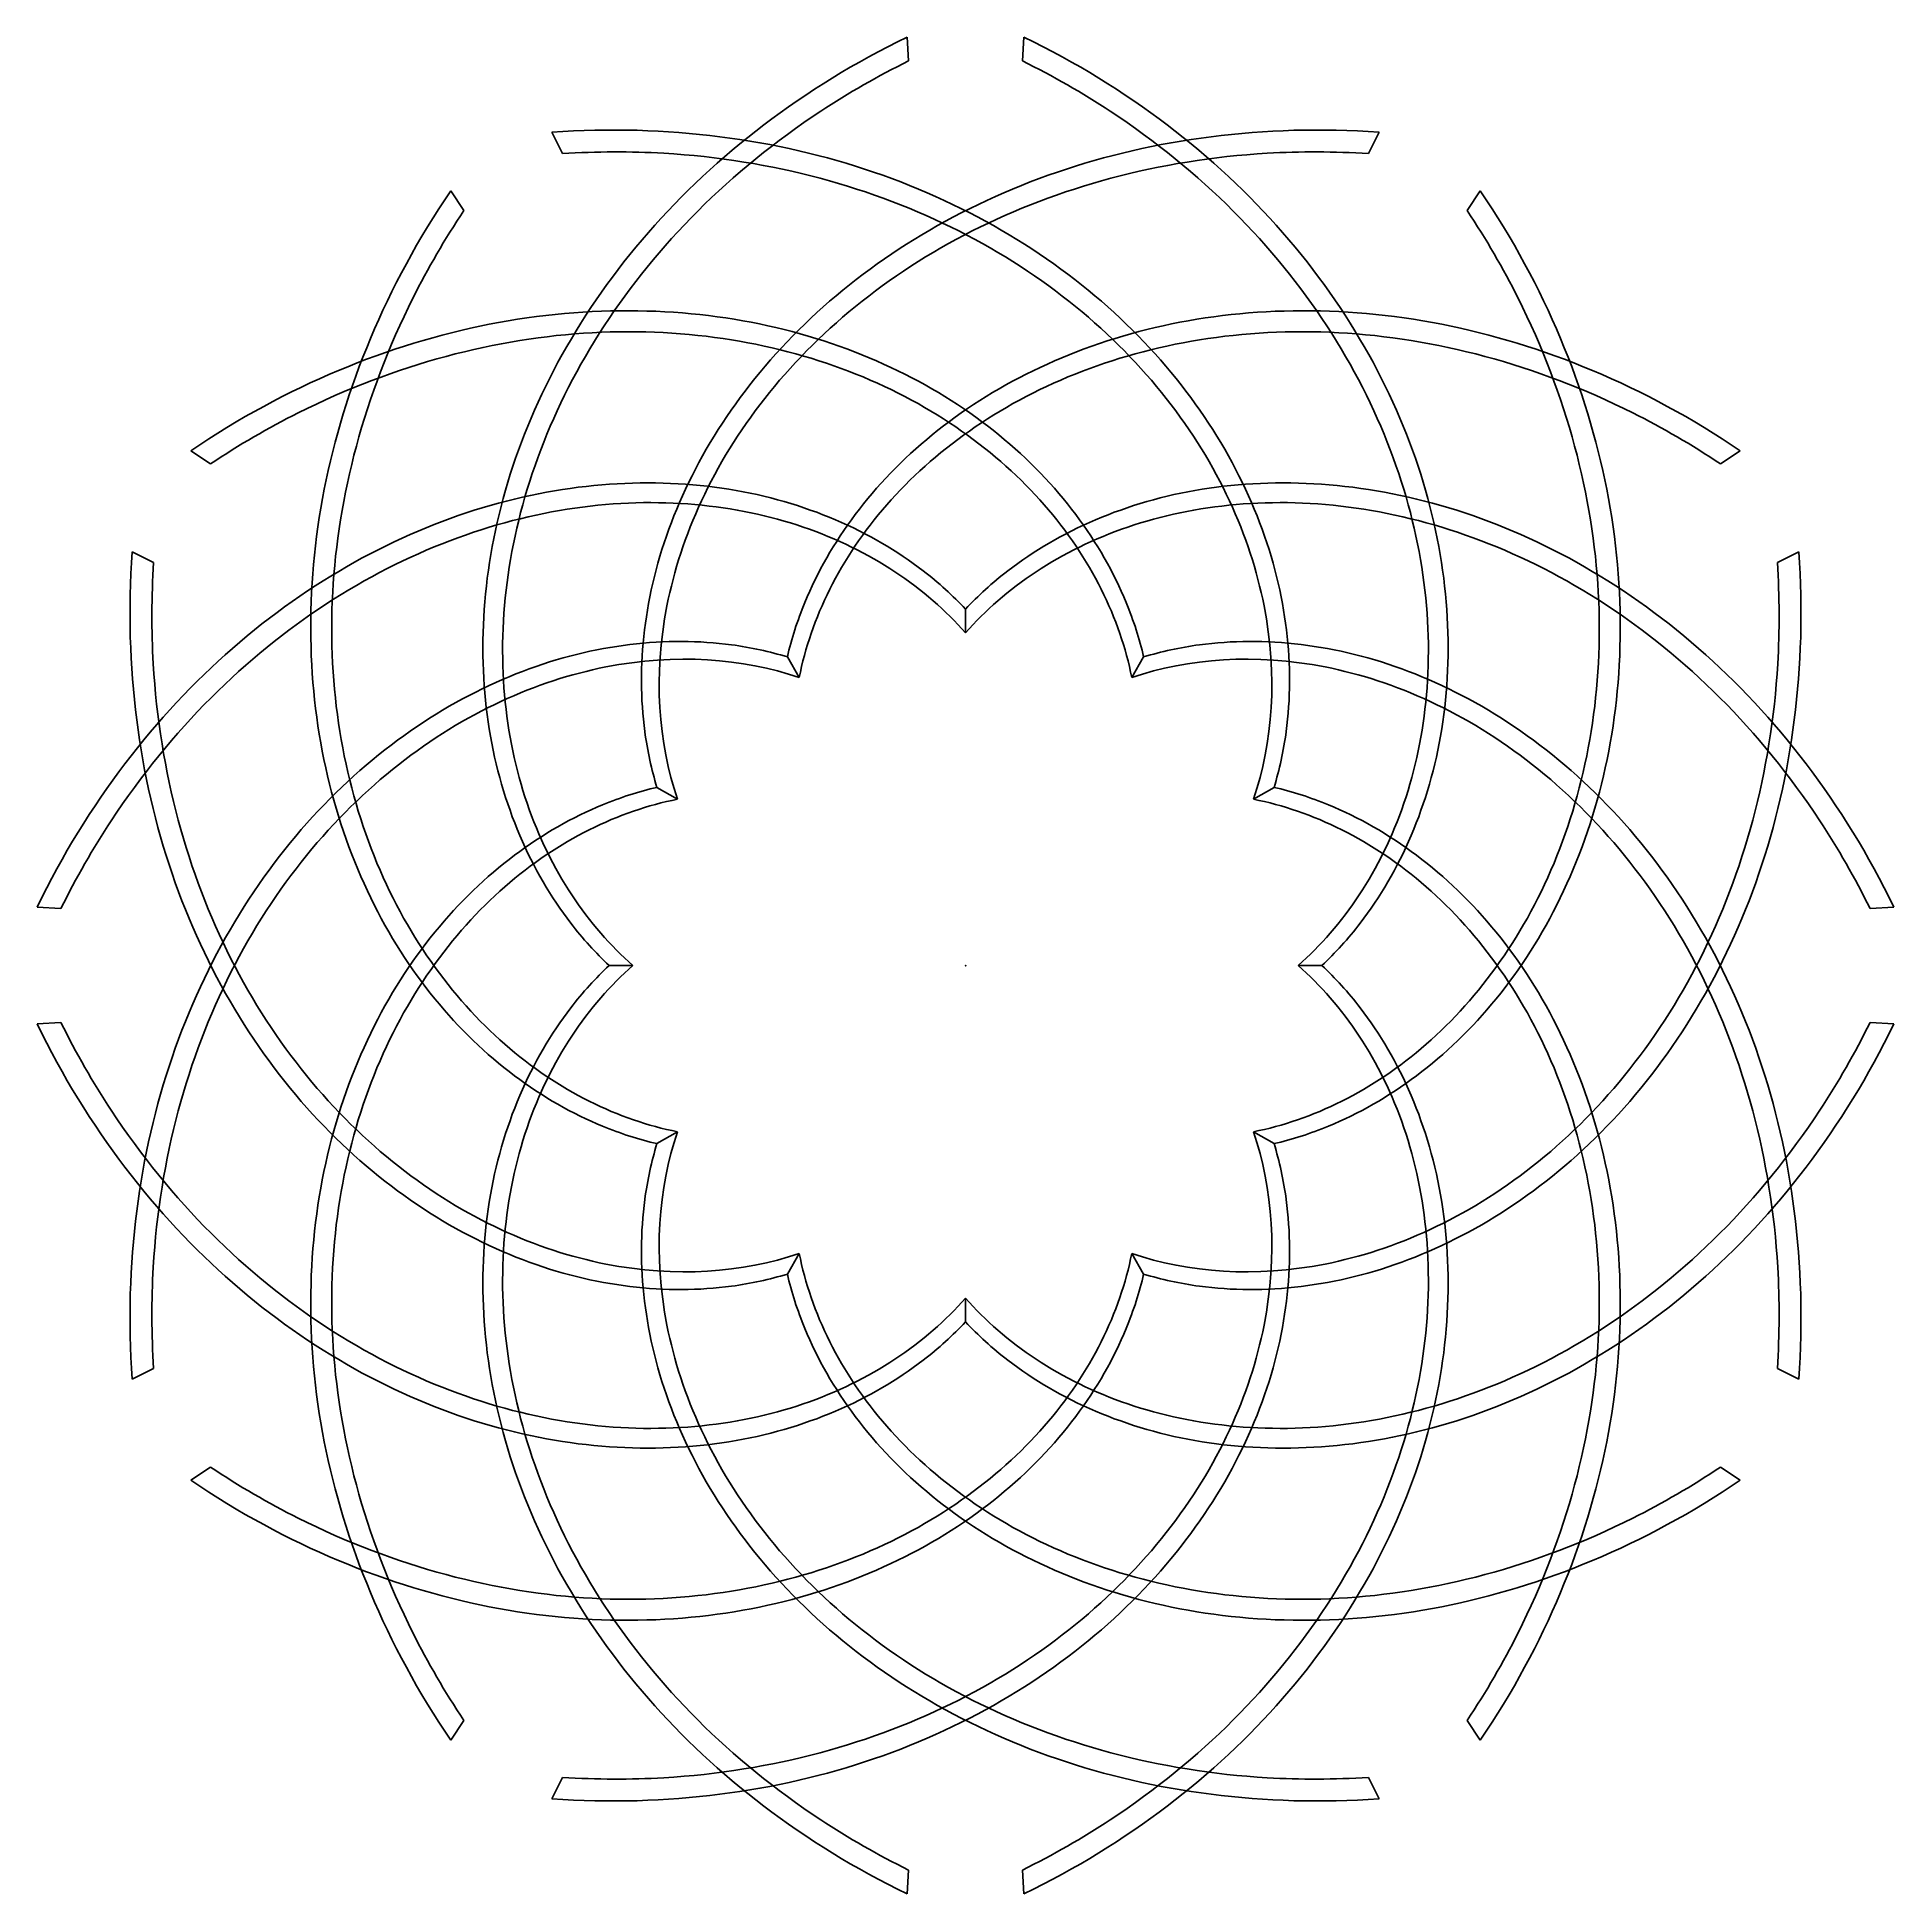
# Model space of a CAD drawing. Header units: millimetres. Extents: x -117 to 117, y -117 to 117.
import ezdxf

# ---------------------------------------------------------------- set-up
doc = ezdxf.new("R2010")
doc.units = ezdxf.units.MM
doc.layers.get('0').update_dxf_attribs({"linetype": 'CONTINUOUS'})

msp = doc.modelspace()

# ---------------------------------------------------------------- linework, layer by layer
for p, q in [((7.19, 114.25), (7.38, 117.25)), ((-7.19, 114.25), (-7.38, 117.25)), ((-7.19, 114.25), (-7.38, 117.25)), ((-50.9, 102.54), (-52.24, 105.23)), ((50.9, 102.54), (52.24, 105.23)), ((50.9, 102.54), (52.24, 105.23)), ((-63.35, 95.35), (-65.01, 97.85)), ((-63.35, 95.35), (-65.01, 97.85)), ((63.35, 95.35), (65.01, 97.85)), ((-95.35, 63.35), (-97.85, 65.01)), ((95.35, 63.35), (97.85, 65.01)), ((95.35, 63.35), (97.85, 65.01)), ((-102.54, 50.9), (-105.23, 52.24)), ((-102.54, 50.9), (-105.23, 52.24)), ((102.54, 50.9), (105.23, 52.24)), ((0, 45), (0, 42)), ((0, 45), (0, 42)), ((0, 45), (0, 42)), ((-22.5, 38.97), (-21, 36.37)), ((-22.5, 38.97), (-21, 36.37)), ((-22.5, 38.97), (-21, 36.37)), ((22.5, 38.97), (21, 36.37)), ((22.5, 38.97), (21, 36.37)), ((22.5, 38.97), (21, 36.37)), ((-38.97, 22.5), (-36.37, 21)), ((-38.97, 22.5), (-36.37, 21)), ((-38.97, 22.5), (-36.37, 21)), ((38.97, 22.5), (36.37, 21)), ((38.97, 22.5), (36.37, 21)), ((38.97, 22.5), (36.37, 21)), ((-114.25, 7.19), (-117.25, 7.38)), ((114.25, 7.19), (117.25, 7.38)), ((114.25, 7.19), (117.25, 7.38)), ((-45, 0), (-42, 0)), ((-45, 0), (-42, 0)), ((-45, 0), (-42, 0)), ((45, 0), (42, 0)), ((45, 0), (42, 0)), ((45, 0), (42, 0)), ((-114.25, -7.19), (-117.25, -7.38)), ((-114.25, -7.19), (-117.25, -7.38)), ((114.25, -7.19), (117.25, -7.38)), ((-38.97, -22.5), (-36.37, -21)), ((-38.97, -22.5), (-36.37, -21)), ((-38.97, -22.5), (-36.37, -21)), ((38.97, -22.5), (36.37, -21)), ((38.97, -22.5), (36.37, -21)), ((38.97, -22.5), (36.37, -21)), ((-22.5, -38.97), (-21, -36.37)), ((-22.5, -38.97), (-21, -36.37)), ((-22.5, -38.97), (-21, -36.37)), ((22.5, -38.97), (21, -36.37)), ((22.5, -38.97), (21, -36.37)), ((0, -45), (0, -42)), ((0, -45), (0, -42)), ((0, -45), (0, -42)), ((-102.54, -50.9), (-105.23, -52.24)), ((102.54, -50.9), (105.23, -52.24)), ((102.54, -50.9), (105.23, -52.24)), ((-95.35, -63.35), (-97.85, -65.01)), ((95.35, -63.35), (97.85, -65.01)), ((-63.35, -95.35), (-65.01, -97.85)), ((63.35, -95.35), (65.01, -97.85)), ((63.35, -95.35), (65.01, -97.85)), ((-50.9, -102.54), (-52.24, -105.23)), ((-50.9, -102.54), (-52.24, -105.23)), ((50.9, -102.54), (52.24, -105.23)), ((-7.19, -114.25), (-7.38, -117.25)), ((7.19, -114.25), (7.38, -117.25)), ((7.19, -114.25), (7.38, -117.25))]:
    msp.add_line(p, q)
for points, knots in [([(-7.38, 117.25), (-20.53, 110.88), (-31.59, 102.28), (-40.05, 92.58), (-48.63, 82.77), (-54.54, 71.84), (-57.8, 61.03), (-61.08, 50.17), (-61.69, 39.43), (-60.15, 29.88), (-58.59, 20.25), (-54.86, 11.84), (-49.85, 5.35), (-48.34, 3.39), (-46.71, 1.6), (-45, 0)], [-1.507964, -1.507964, -1.507964, -1.507964, -1.162521, -1.162521, -1.162521, -0.812542, -0.812542, -0.812542, -0.461044, -0.461044, -0.461044, -0.106846, -0.106846, -0.106846, 0, 0, 0, 0]), ([(-7.38, 117.25), (-20.53, 110.88), (-31.59, 102.28), (-40.05, 92.58), (-48.63, 82.77), (-54.54, 71.84), (-57.8, 61.03), (-61.08, 50.17), (-61.69, 39.43), (-60.15, 29.88), (-58.59, 20.25), (-54.86, 11.84), (-49.85, 5.35), (-48.34, 3.39), (-46.71, 1.6), (-45, 0)], [-1.507964, -1.507964, -1.507964, -1.507964, -1.162521, -1.162521, -1.162521, -0.812542, -0.812542, -0.812542, -0.461044, -0.461044, -0.461044, -0.106846, -0.106846, -0.106846, 0, 0, 0, 0]), ([(7.38, 117.25), (20.53, 110.88), (31.59, 102.28), (40.05, 92.58), (48.63, 82.77), (54.54, 71.84), (57.8, 61.03), (61.08, 50.17), (61.69, 39.43), (60.15, 29.88), (58.59, 20.25), (54.86, 11.84), (49.85, 5.35), (48.34, 3.39), (46.71, 1.6), (45, 0)], [-1.507964, -1.507964, -1.507964, -1.507964, -1.162521, -1.162521, -1.162521, -0.812542, -0.812542, -0.812542, -0.461044, -0.461044, -0.461044, -0.106846, -0.106846, -0.106846, 0, 0, 0, 0]), ([(-42, 0), (-47.68, 4.96), (-52.46, 11.98), (-55.37, 20.5), (-58.26, 28.96), (-59.27, 38.89), (-57.77, 49.34), (-56.28, 59.71), (-52.3, 70.58), (-45.64, 80.78), (-39.04, 90.88), (-29.81, 100.31), (-18.28, 107.9), (-14.78, 110.2), (-11.08, 112.32), (-7.19, 114.25)], [0, 0, 0, 0, 0.354569, 0.354569, 0.354569, 0.706812, 0.706812, 0.706812, 1.056463, 1.056463, 1.056463, 1.403006, 1.403006, 1.403006, 1.507964, 1.507964, 1.507964, 1.507964]), ([(-42, 0), (-47.68, 4.96), (-52.46, 11.98), (-55.37, 20.5), (-58.26, 28.96), (-59.27, 38.89), (-57.77, 49.34), (-56.28, 59.71), (-52.3, 70.58), (-45.64, 80.78), (-39.04, 90.88), (-29.81, 100.31), (-18.28, 107.9), (-14.78, 110.2), (-11.08, 112.32), (-7.19, 114.25)], [0, 0, 0, 0, 0.354569, 0.354569, 0.354569, 0.706812, 0.706812, 0.706812, 1.056463, 1.056463, 1.056463, 1.403006, 1.403006, 1.403006, 1.507964, 1.507964, 1.507964, 1.507964]), ([(42, 0), (47.68, 4.96), (52.46, 11.98), (55.37, 20.5), (58.26, 28.96), (59.27, 38.89), (57.77, 49.34), (56.28, 59.71), (52.3, 70.58), (45.64, 80.78), (39.04, 90.88), (29.81, 100.31), (18.28, 107.9), (14.78, 110.2), (11.08, 112.32), (7.19, 114.25)], [0, 0, 0, 0, 0.354569, 0.354569, 0.354569, 0.706812, 0.706812, 0.706812, 1.056463, 1.056463, 1.056463, 1.403006, 1.403006, 1.403006, 1.507964, 1.507964, 1.507964, 1.507964]), ([(-52.24, 105.23), (-37.66, 106.29), (-23.78, 104.37), (-11.61, 100.21), (0.73, 95.99), (11.31, 89.48), (19.54, 81.75), (27.81, 73.98), (33.71, 64.99), (37.15, 55.95), (40.62, 46.84), (41.59, 37.68), (40.5, 29.56), (40.17, 27.1), (39.65, 24.74), (38.97, 22.5)], [-1.507964, -1.507964, -1.507964, -1.507964, -1.162521, -1.162521, -1.162521, -0.812542, -0.812542, -0.812542, -0.461044, -0.461044, -0.461044, -0.106846, -0.106846, -0.106846, 0, 0, 0, 0]), ([(52.24, 105.23), (37.66, 106.29), (23.78, 104.37), (11.61, 100.21), (-0.73, 95.99), (-11.31, 89.48), (-19.54, 81.75), (-27.81, 73.98), (-33.71, 64.99), (-37.15, 55.95), (-40.62, 46.84), (-41.59, 37.68), (-40.5, 29.56), (-40.17, 27.1), (-39.65, 24.74), (-38.97, 22.5)], [-1.507964, -1.507964, -1.507964, -1.507964, -1.162521, -1.162521, -1.162521, -0.812542, -0.812542, -0.812542, -0.461044, -0.461044, -0.461044, -0.106846, -0.106846, -0.106846, 0, 0, 0, 0]), ([(52.24, 105.23), (37.66, 106.29), (23.78, 104.37), (11.61, 100.21), (-0.73, 95.99), (-11.31, 89.48), (-19.54, 81.75), (-27.81, 73.98), (-33.71, 64.99), (-37.15, 55.95), (-40.62, 46.84), (-41.59, 37.68), (-40.5, 29.56), (-40.17, 27.1), (-39.65, 24.74), (-38.97, 22.5)], [-1.507964, -1.507964, -1.507964, -1.507964, -1.162521, -1.162521, -1.162521, -0.812542, -0.812542, -0.812542, -0.461044, -0.461044, -0.461044, -0.106846, -0.106846, -0.106846, 0, 0, 0, 0]), ([(36.37, 21), (38.81, 28.14), (39.44, 36.61), (37.7, 45.44), (35.97, 54.21), (31.89, 63.32), (25.36, 71.61), (18.89, 79.85), (10.01, 87.27), (-0.86, 92.77), (-11.63, 98.23), (-24.34, 101.78), (-38.12, 102.58), (-42.3, 102.82), (-46.57, 102.82), (-50.9, 102.54)], [0, 0, 0, 0, 0.354569, 0.354569, 0.354569, 0.706812, 0.706812, 0.706812, 1.056463, 1.056463, 1.056463, 1.403006, 1.403006, 1.403006, 1.507964, 1.507964, 1.507964, 1.507964]), ([(-36.37, 21), (-38.81, 28.14), (-39.44, 36.61), (-37.7, 45.44), (-35.97, 54.21), (-31.89, 63.32), (-25.36, 71.61), (-18.89, 79.85), (-10.01, 87.27), (0.86, 92.77), (11.63, 98.23), (24.34, 101.78), (38.12, 102.58), (42.3, 102.82), (46.57, 102.82), (50.9, 102.54)], [0, 0, 0, 0, 0.354569, 0.354569, 0.354569, 0.706812, 0.706812, 0.706812, 1.056463, 1.056463, 1.056463, 1.403006, 1.403006, 1.403006, 1.507964, 1.507964, 1.507964, 1.507964]), ([(-36.37, 21), (-38.81, 28.14), (-39.44, 36.61), (-37.7, 45.44), (-35.97, 54.21), (-31.89, 63.32), (-25.36, 71.61), (-18.89, 79.85), (-10.01, 87.27), (0.86, 92.77), (11.63, 98.23), (24.34, 101.78), (38.12, 102.58), (42.3, 102.82), (46.57, 102.82), (50.9, 102.54)], [0, 0, 0, 0, 0.354569, 0.354569, 0.354569, 0.706812, 0.706812, 0.706812, 1.056463, 1.056463, 1.056463, 1.403006, 1.403006, 1.403006, 1.507964, 1.507964, 1.507964, 1.507964]), ([(-65.01, 97.85), (-73.22, 85.76), (-78.49, 72.78), (-80.98, 60.16), (-83.49, 47.37), (-83.15, 34.95), (-80.57, 23.95), (-77.98, 12.91), (-73.14, 3.3), (-67.03, -4.2), (-60.87, -11.76), (-53.43, -17.18), (-45.84, -20.29), (-43.56, -21.23), (-41.25, -21.97), (-38.97, -22.5)], [-1.507964, -1.507964, -1.507964, -1.507964, -1.162521, -1.162521, -1.162521, -0.812542, -0.812542, -0.812542, -0.461044, -0.461044, -0.461044, -0.106846, -0.106846, -0.106846, 0, 0, 0, 0]), ([(-65.01, 97.85), (-73.22, 85.76), (-78.49, 72.78), (-80.98, 60.16), (-83.49, 47.37), (-83.15, 34.95), (-80.57, 23.95), (-77.98, 12.91), (-73.14, 3.3), (-67.03, -4.2), (-60.87, -11.76), (-53.43, -17.18), (-45.84, -20.29), (-43.56, -21.23), (-41.25, -21.97), (-38.97, -22.5)], [-1.507964, -1.507964, -1.507964, -1.507964, -1.162521, -1.162521, -1.162521, -0.812542, -0.812542, -0.812542, -0.461044, -0.461044, -0.461044, -0.106846, -0.106846, -0.106846, 0, 0, 0, 0]), ([(65.01, 97.85), (73.22, 85.76), (78.49, 72.78), (80.98, 60.16), (83.49, 47.37), (83.15, 34.95), (80.57, 23.95), (77.98, 12.91), (73.14, 3.3), (67.03, -4.2), (60.87, -11.76), (53.43, -17.18), (45.84, -20.29), (43.56, -21.23), (41.25, -21.97), (38.97, -22.5)], [-1.507964, -1.507964, -1.507964, -1.507964, -1.162521, -1.162521, -1.162521, -0.812542, -0.812542, -0.812542, -0.461044, -0.461044, -0.461044, -0.106846, -0.106846, -0.106846, 0, 0, 0, 0]), ([(-36.37, -21), (-43.77, -19.54), (-51.43, -15.86), (-58.2, -9.93), (-64.93, -4.05), (-70.78, 4.04), (-74.7, 13.84), (-78.6, 23.57), (-80.58, 34.97), (-79.92, 47.13), (-79.25, 59.18), (-75.98, 71.97), (-69.78, 84.3), (-67.9, 88.04), (-65.76, 91.74), (-63.35, 95.35)], [0, 0, 0, 0, 0.354569, 0.354569, 0.354569, 0.706812, 0.706812, 0.706812, 1.056463, 1.056463, 1.056463, 1.403006, 1.403006, 1.403006, 1.507964, 1.507964, 1.507964, 1.507964]), ([(-36.37, -21), (-43.77, -19.54), (-51.43, -15.86), (-58.2, -9.93), (-64.93, -4.05), (-70.78, 4.04), (-74.7, 13.84), (-78.6, 23.57), (-80.58, 34.97), (-79.92, 47.13), (-79.25, 59.18), (-75.98, 71.97), (-69.78, 84.3), (-67.9, 88.04), (-65.76, 91.74), (-63.35, 95.35)], [0, 0, 0, 0, 0.354569, 0.354569, 0.354569, 0.706812, 0.706812, 0.706812, 1.056463, 1.056463, 1.056463, 1.403006, 1.403006, 1.403006, 1.507964, 1.507964, 1.507964, 1.507964]), ([(36.37, -21), (43.77, -19.54), (51.43, -15.86), (58.2, -9.93), (64.93, -4.05), (70.78, 4.04), (74.7, 13.84), (78.6, 23.57), (80.58, 34.97), (79.92, 47.13), (79.25, 59.18), (75.98, 71.97), (69.78, 84.3), (67.9, 88.04), (65.76, 91.74), (63.35, 95.35)], [0, 0, 0, 0, 0.354569, 0.354569, 0.354569, 0.706812, 0.706812, 0.706812, 1.056463, 1.056463, 1.056463, 1.403006, 1.403006, 1.403006, 1.507964, 1.507964, 1.507964, 1.507964]), ([(-97.85, 65.01), (-85.76, 73.22), (-72.78, 78.49), (-60.16, 80.98), (-47.37, 83.49), (-34.95, 83.15), (-23.95, 80.57), (-12.91, 77.98), (-3.3, 73.14), (4.2, 67.03), (11.76, 60.87), (17.18, 53.43), (20.29, 45.84), (21.23, 43.56), (21.97, 41.25), (22.5, 38.97)], [-1.507964, -1.507964, -1.507964, -1.507964, -1.162521, -1.162521, -1.162521, -0.812542, -0.812542, -0.812542, -0.461044, -0.461044, -0.461044, -0.106846, -0.106846, -0.106846, 0, 0, 0, 0]), ([(97.85, 65.01), (85.76, 73.22), (72.78, 78.49), (60.16, 80.98), (47.37, 83.49), (34.95, 83.15), (23.95, 80.57), (12.91, 77.98), (3.3, 73.14), (-4.2, 67.03), (-11.76, 60.87), (-17.18, 53.43), (-20.29, 45.84), (-21.23, 43.56), (-21.97, 41.25), (-22.5, 38.97)], [-1.507964, -1.507964, -1.507964, -1.507964, -1.162521, -1.162521, -1.162521, -0.812542, -0.812542, -0.812542, -0.461044, -0.461044, -0.461044, -0.106846, -0.106846, -0.106846, 0, 0, 0, 0]), ([(97.85, 65.01), (85.76, 73.22), (72.78, 78.49), (60.16, 80.98), (47.37, 83.49), (34.95, 83.15), (23.95, 80.57), (12.91, 77.98), (3.3, 73.14), (-4.2, 67.03), (-11.76, 60.87), (-17.18, 53.43), (-20.29, 45.84), (-21.23, 43.56), (-21.97, 41.25), (-22.5, 38.97)], [-1.507964, -1.507964, -1.507964, -1.507964, -1.162521, -1.162521, -1.162521, -0.812542, -0.812542, -0.812542, -0.461044, -0.461044, -0.461044, -0.106846, -0.106846, -0.106846, 0, 0, 0, 0]), ([(21, 36.37), (19.54, 43.77), (15.86, 51.43), (9.93, 58.2), (4.05, 64.93), (-4.04, 70.78), (-13.84, 74.7), (-23.57, 78.6), (-34.97, 80.58), (-47.13, 79.92), (-59.18, 79.25), (-71.97, 75.98), (-84.3, 69.78), (-88.04, 67.9), (-91.74, 65.76), (-95.35, 63.35)], [0, 0, 0, 0, 0.354569, 0.354569, 0.354569, 0.706812, 0.706812, 0.706812, 1.056463, 1.056463, 1.056463, 1.403006, 1.403006, 1.403006, 1.507964, 1.507964, 1.507964, 1.507964]), ([(-21, 36.37), (-19.54, 43.77), (-15.86, 51.43), (-9.93, 58.2), (-4.05, 64.93), (4.04, 70.78), (13.84, 74.7), (23.57, 78.6), (34.97, 80.58), (47.13, 79.92), (59.18, 79.25), (71.97, 75.98), (84.3, 69.78), (88.04, 67.9), (91.74, 65.76), (95.35, 63.35)], [0, 0, 0, 0, 0.354569, 0.354569, 0.354569, 0.706812, 0.706812, 0.706812, 1.056463, 1.056463, 1.056463, 1.403006, 1.403006, 1.403006, 1.507964, 1.507964, 1.507964, 1.507964]), ([(-21, 36.37), (-19.54, 43.77), (-15.86, 51.43), (-9.93, 58.2), (-4.05, 64.93), (4.04, 70.78), (13.84, 74.7), (23.57, 78.6), (34.97, 80.58), (47.13, 79.92), (59.18, 79.25), (71.97, 75.98), (84.3, 69.78), (88.04, 67.9), (91.74, 65.76), (95.35, 63.35)], [0, 0, 0, 0, 0.354569, 0.354569, 0.354569, 0.706812, 0.706812, 0.706812, 1.056463, 1.056463, 1.056463, 1.403006, 1.403006, 1.403006, 1.507964, 1.507964, 1.507964, 1.507964]), ([(-117.25, 7.38), (-110.88, 20.53), (-102.28, 31.59), (-92.58, 40.05), (-82.77, 48.63), (-71.84, 54.54), (-61.03, 57.8), (-50.17, 61.08), (-39.43, 61.69), (-29.88, 60.15), (-20.25, 58.59), (-11.84, 54.86), (-5.35, 49.85), (-3.39, 48.34), (-1.6, 46.71), (0, 45)], [-1.507964, -1.507964, -1.507964, -1.507964, -1.162521, -1.162521, -1.162521, -0.812542, -0.812542, -0.812542, -0.461044, -0.461044, -0.461044, -0.106846, -0.106846, -0.106846, 0, 0, 0, 0]), ([(117.25, 7.38), (110.88, 20.53), (102.28, 31.59), (92.58, 40.05), (82.77, 48.63), (71.84, 54.54), (61.03, 57.8), (50.17, 61.08), (39.43, 61.69), (29.88, 60.15), (20.25, 58.59), (11.84, 54.86), (5.35, 49.85), (3.39, 48.34), (1.6, 46.71), (0, 45)], [-1.507964, -1.507964, -1.507964, -1.507964, -1.162521, -1.162521, -1.162521, -0.812542, -0.812542, -0.812542, -0.461044, -0.461044, -0.461044, -0.106846, -0.106846, -0.106846, 0, 0, 0, 0]), ([(117.25, 7.38), (110.88, 20.53), (102.28, 31.59), (92.58, 40.05), (82.77, 48.63), (71.84, 54.54), (61.03, 57.8), (50.17, 61.08), (39.43, 61.69), (29.88, 60.15), (20.25, 58.59), (11.84, 54.86), (5.35, 49.85), (3.39, 48.34), (1.6, 46.71), (0, 45)], [-1.507964, -1.507964, -1.507964, -1.507964, -1.162521, -1.162521, -1.162521, -0.812542, -0.812542, -0.812542, -0.461044, -0.461044, -0.461044, -0.106846, -0.106846, -0.106846, 0, 0, 0, 0]), ([(0, 42), (-4.96, 47.68), (-11.98, 52.46), (-20.5, 55.37), (-28.96, 58.26), (-38.89, 59.27), (-49.34, 57.77), (-59.71, 56.28), (-70.58, 52.3), (-80.78, 45.64), (-90.88, 39.04), (-100.31, 29.81), (-107.9, 18.28), (-110.2, 14.78), (-112.32, 11.08), (-114.25, 7.19)], [0, 0, 0, 0, 0.354569, 0.354569, 0.354569, 0.706812, 0.706812, 0.706812, 1.056463, 1.056463, 1.056463, 1.403006, 1.403006, 1.403006, 1.507964, 1.507964, 1.507964, 1.507964]), ([(0, 42), (4.96, 47.68), (11.98, 52.46), (20.5, 55.37), (28.96, 58.26), (38.89, 59.27), (49.34, 57.77), (59.71, 56.28), (70.58, 52.3), (80.78, 45.64), (90.88, 39.04), (100.31, 29.81), (107.9, 18.28), (110.2, 14.78), (112.32, 11.08), (114.25, 7.19)], [0, 0, 0, 0, 0.354569, 0.354569, 0.354569, 0.706812, 0.706812, 0.706812, 1.056463, 1.056463, 1.056463, 1.403006, 1.403006, 1.403006, 1.507964, 1.507964, 1.507964, 1.507964]), ([(0, 42), (4.96, 47.68), (11.98, 52.46), (20.5, 55.37), (28.96, 58.26), (38.89, 59.27), (49.34, 57.77), (59.71, 56.28), (70.58, 52.3), (80.78, 45.64), (90.88, 39.04), (100.31, 29.81), (107.9, 18.28), (110.2, 14.78), (112.32, 11.08), (114.25, 7.19)], [0, 0, 0, 0, 0.354569, 0.354569, 0.354569, 0.706812, 0.706812, 0.706812, 1.056463, 1.056463, 1.056463, 1.403006, 1.403006, 1.403006, 1.507964, 1.507964, 1.507964, 1.507964]), ([(-105.23, 52.24), (-106.29, 37.66), (-104.37, 23.78), (-100.21, 11.61), (-95.99, -0.73), (-89.48, -11.31), (-81.75, -19.54), (-73.98, -27.81), (-64.99, -33.71), (-55.95, -37.15), (-46.84, -40.62), (-37.68, -41.59), (-29.56, -40.5), (-27.1, -40.17), (-24.74, -39.65), (-22.5, -38.97)], [-1.507964, -1.507964, -1.507964, -1.507964, -1.162521, -1.162521, -1.162521, -0.812542, -0.812542, -0.812542, -0.461044, -0.461044, -0.461044, -0.106846, -0.106846, -0.106846, 0, 0, 0, 0]), ([(-105.23, 52.24), (-106.29, 37.66), (-104.37, 23.78), (-100.21, 11.61), (-95.99, -0.73), (-89.48, -11.31), (-81.75, -19.54), (-73.98, -27.81), (-64.99, -33.71), (-55.95, -37.15), (-46.84, -40.62), (-37.68, -41.59), (-29.56, -40.5), (-27.1, -40.17), (-24.74, -39.65), (-22.5, -38.97)], [-1.507964, -1.507964, -1.507964, -1.507964, -1.162521, -1.162521, -1.162521, -0.812542, -0.812542, -0.812542, -0.461044, -0.461044, -0.461044, -0.106846, -0.106846, -0.106846, 0, 0, 0, 0]), ([(105.23, 52.24), (106.29, 37.66), (104.37, 23.78), (100.21, 11.61), (95.99, -0.73), (89.48, -11.31), (81.75, -19.54), (73.98, -27.81), (64.99, -33.71), (55.95, -37.15), (46.84, -40.62), (37.68, -41.59), (29.56, -40.5), (27.1, -40.17), (24.74, -39.65), (22.5, -38.97)], [-1.507964, -1.507964, -1.507964, -1.507964, -1.162521, -1.162521, -1.162521, -0.812542, -0.812542, -0.812542, -0.461044, -0.461044, -0.461044, -0.106846, -0.106846, -0.106846, 0, 0, 0, 0]), ([(-21, -36.37), (-28.14, -38.81), (-36.61, -39.44), (-45.44, -37.7), (-54.21, -35.97), (-63.32, -31.89), (-71.61, -25.36), (-79.85, -18.89), (-87.27, -10.01), (-92.77, 0.86), (-98.23, 11.63), (-101.78, 24.34), (-102.58, 38.12), (-102.82, 42.3), (-102.82, 46.57), (-102.54, 50.9)], [0, 0, 0, 0, 0.354569, 0.354569, 0.354569, 0.706812, 0.706812, 0.706812, 1.056463, 1.056463, 1.056463, 1.403006, 1.403006, 1.403006, 1.507964, 1.507964, 1.507964, 1.507964]), ([(-21, -36.37), (-28.14, -38.81), (-36.61, -39.44), (-45.44, -37.7), (-54.21, -35.97), (-63.32, -31.89), (-71.61, -25.36), (-79.85, -18.89), (-87.27, -10.01), (-92.77, 0.86), (-98.23, 11.63), (-101.78, 24.34), (-102.58, 38.12), (-102.82, 42.3), (-102.82, 46.57), (-102.54, 50.9)], [0, 0, 0, 0, 0.354569, 0.354569, 0.354569, 0.706812, 0.706812, 0.706812, 1.056463, 1.056463, 1.056463, 1.403006, 1.403006, 1.403006, 1.507964, 1.507964, 1.507964, 1.507964]), ([(21, -36.37), (28.14, -38.81), (36.61, -39.44), (45.44, -37.7), (54.21, -35.97), (63.32, -31.89), (71.61, -25.36), (79.85, -18.89), (87.27, -10.01), (92.77, 0.86), (98.23, 11.63), (101.78, 24.34), (102.58, 38.12), (102.82, 42.3), (102.82, 46.57), (102.54, 50.9)], [0, 0, 0, 0, 0.354569, 0.354569, 0.354569, 0.706812, 0.706812, 0.706812, 1.056463, 1.056463, 1.056463, 1.403006, 1.403006, 1.403006, 1.507964, 1.507964, 1.507964, 1.507964]), ([(-105.23, -52.24), (-106.29, -37.66), (-104.37, -23.78), (-100.21, -11.61), (-95.99, 0.73), (-89.48, 11.31), (-81.75, 19.54), (-73.98, 27.81), (-64.99, 33.71), (-55.95, 37.15), (-46.84, 40.62), (-37.68, 41.59), (-29.56, 40.5), (-27.1, 40.17), (-24.74, 39.65), (-22.5, 38.97)], [-1.507964, -1.507964, -1.507964, -1.507964, -1.162521, -1.162521, -1.162521, -0.812542, -0.812542, -0.812542, -0.461044, -0.461044, -0.461044, -0.106846, -0.106846, -0.106846, 0, 0, 0, 0]), ([(105.23, -52.24), (106.29, -37.66), (104.37, -23.78), (100.21, -11.61), (95.99, 0.73), (89.48, 11.31), (81.75, 19.54), (73.98, 27.81), (64.99, 33.71), (55.95, 37.15), (46.84, 40.62), (37.68, 41.59), (29.56, 40.5), (27.1, 40.17), (24.74, 39.65), (22.5, 38.97)], [-1.507964, -1.507964, -1.507964, -1.507964, -1.162521, -1.162521, -1.162521, -0.812542, -0.812542, -0.812542, -0.461044, -0.461044, -0.461044, -0.106846, -0.106846, -0.106846, 0, 0, 0, 0]), ([(105.23, -52.24), (106.29, -37.66), (104.37, -23.78), (100.21, -11.61), (95.99, 0.73), (89.48, 11.31), (81.75, 19.54), (73.98, 27.81), (64.99, 33.71), (55.95, 37.15), (46.84, 40.62), (37.68, 41.59), (29.56, 40.5), (27.1, 40.17), (24.74, 39.65), (22.5, 38.97)], [-1.507964, -1.507964, -1.507964, -1.507964, -1.162521, -1.162521, -1.162521, -0.812542, -0.812542, -0.812542, -0.461044, -0.461044, -0.461044, -0.106846, -0.106846, -0.106846, 0, 0, 0, 0]), ([(-21, 36.37), (-28.14, 38.81), (-36.61, 39.44), (-45.44, 37.7), (-54.21, 35.97), (-63.32, 31.89), (-71.61, 25.36), (-79.85, 18.89), (-87.27, 10.01), (-92.77, -0.86), (-98.23, -11.63), (-101.78, -24.34), (-102.58, -38.12), (-102.82, -42.3), (-102.82, -46.57), (-102.54, -50.9)], [0, 0, 0, 0, 0.354569, 0.354569, 0.354569, 0.706812, 0.706812, 0.706812, 1.056463, 1.056463, 1.056463, 1.403006, 1.403006, 1.403006, 1.507964, 1.507964, 1.507964, 1.507964]), ([(21, 36.37), (28.14, 38.81), (36.61, 39.44), (45.44, 37.7), (54.21, 35.97), (63.32, 31.89), (71.61, 25.36), (79.85, 18.89), (87.27, 10.01), (92.77, -0.86), (98.23, -11.63), (101.78, -24.34), (102.58, -38.12), (102.82, -42.3), (102.82, -46.57), (102.54, -50.9)], [0, 0, 0, 0, 0.354569, 0.354569, 0.354569, 0.706812, 0.706812, 0.706812, 1.056463, 1.056463, 1.056463, 1.403006, 1.403006, 1.403006, 1.507964, 1.507964, 1.507964, 1.507964]), ([(21, 36.37), (28.14, 38.81), (36.61, 39.44), (45.44, 37.7), (54.21, 35.97), (63.32, 31.89), (71.61, 25.36), (79.85, 18.89), (87.27, 10.01), (92.77, -0.86), (98.23, -11.63), (101.78, -24.34), (102.58, -38.12), (102.82, -42.3), (102.82, -46.57), (102.54, -50.9)], [0, 0, 0, 0, 0.354569, 0.354569, 0.354569, 0.706812, 0.706812, 0.706812, 1.056463, 1.056463, 1.056463, 1.403006, 1.403006, 1.403006, 1.507964, 1.507964, 1.507964, 1.507964]), ([(-65.01, -97.85), (-73.22, -85.76), (-78.49, -72.78), (-80.98, -60.16), (-83.49, -47.37), (-83.15, -34.95), (-80.57, -23.95), (-77.98, -12.91), (-73.14, -3.3), (-67.03, 4.2), (-60.87, 11.76), (-53.43, 17.18), (-45.84, 20.29), (-43.56, 21.23), (-41.25, 21.97), (-38.97, 22.5)], [-1.507964, -1.507964, -1.507964, -1.507964, -1.162521, -1.162521, -1.162521, -0.812542, -0.812542, -0.812542, -0.461044, -0.461044, -0.461044, -0.106846, -0.106846, -0.106846, 0, 0, 0, 0]), ([(65.01, -97.85), (73.22, -85.76), (78.49, -72.78), (80.98, -60.16), (83.49, -47.37), (83.15, -34.95), (80.57, -23.95), (77.98, -12.91), (73.14, -3.3), (67.03, 4.2), (60.87, 11.76), (53.43, 17.18), (45.84, 20.29), (43.56, 21.23), (41.25, 21.97), (38.97, 22.5)], [-1.507964, -1.507964, -1.507964, -1.507964, -1.162521, -1.162521, -1.162521, -0.812542, -0.812542, -0.812542, -0.461044, -0.461044, -0.461044, -0.106846, -0.106846, -0.106846, 0, 0, 0, 0]), ([(65.01, -97.85), (73.22, -85.76), (78.49, -72.78), (80.98, -60.16), (83.49, -47.37), (83.15, -34.95), (80.57, -23.95), (77.98, -12.91), (73.14, -3.3), (67.03, 4.2), (60.87, 11.76), (53.43, 17.18), (45.84, 20.29), (43.56, 21.23), (41.25, 21.97), (38.97, 22.5)], [-1.507964, -1.507964, -1.507964, -1.507964, -1.162521, -1.162521, -1.162521, -0.812542, -0.812542, -0.812542, -0.461044, -0.461044, -0.461044, -0.106846, -0.106846, -0.106846, 0, 0, 0, 0]), ([(-36.37, 21), (-43.77, 19.54), (-51.43, 15.86), (-58.2, 9.93), (-64.93, 4.05), (-70.78, -4.04), (-74.7, -13.84), (-78.6, -23.57), (-80.58, -34.97), (-79.92, -47.13), (-79.25, -59.18), (-75.98, -71.97), (-69.78, -84.3), (-67.9, -88.04), (-65.76, -91.74), (-63.35, -95.35)], [0, 0, 0, 0, 0.354569, 0.354569, 0.354569, 0.706812, 0.706812, 0.706812, 1.056463, 1.056463, 1.056463, 1.403006, 1.403006, 1.403006, 1.507964, 1.507964, 1.507964, 1.507964]), ([(36.37, 21), (43.77, 19.54), (51.43, 15.86), (58.2, 9.93), (64.93, 4.05), (70.78, -4.04), (74.7, -13.84), (78.6, -23.57), (80.58, -34.97), (79.92, -47.13), (79.25, -59.18), (75.98, -71.97), (69.78, -84.3), (67.9, -88.04), (65.76, -91.74), (63.35, -95.35)], [0, 0, 0, 0, 0.354569, 0.354569, 0.354569, 0.706812, 0.706812, 0.706812, 1.056463, 1.056463, 1.056463, 1.403006, 1.403006, 1.403006, 1.507964, 1.507964, 1.507964, 1.507964]), ([(36.37, 21), (43.77, 19.54), (51.43, 15.86), (58.2, 9.93), (64.93, 4.05), (70.78, -4.04), (74.7, -13.84), (78.6, -23.57), (80.58, -34.97), (79.92, -47.13), (79.25, -59.18), (75.98, -71.97), (69.78, -84.3), (67.9, -88.04), (65.76, -91.74), (63.35, -95.35)], [0, 0, 0, 0, 0.354569, 0.354569, 0.354569, 0.706812, 0.706812, 0.706812, 1.056463, 1.056463, 1.056463, 1.403006, 1.403006, 1.403006, 1.507964, 1.507964, 1.507964, 1.507964]), ([(-7.38, -117.25), (-20.53, -110.88), (-31.59, -102.28), (-40.05, -92.58), (-48.63, -82.77), (-54.54, -71.84), (-57.8, -61.03), (-61.08, -50.17), (-61.69, -39.43), (-60.15, -29.88), (-58.59, -20.25), (-54.86, -11.84), (-49.85, -5.35), (-48.34, -3.39), (-46.71, -1.6), (-45, 0)], [-1.507964, -1.507964, -1.507964, -1.507964, -1.162521, -1.162521, -1.162521, -0.812542, -0.812542, -0.812542, -0.461044, -0.461044, -0.461044, -0.106846, -0.106846, -0.106846, 0, 0, 0, 0]), ([(-42, 0), (-47.68, -4.96), (-52.46, -11.98), (-55.37, -20.5), (-58.26, -28.96), (-59.27, -38.89), (-57.77, -49.34), (-56.28, -59.71), (-52.3, -70.58), (-45.64, -80.78), (-39.04, -90.88), (-29.81, -100.31), (-18.28, -107.9), (-14.78, -110.2), (-11.08, -112.32), (-7.19, -114.25)], [0, 0, 0, 0, 0.354569, 0.354569, 0.354569, 0.706812, 0.706812, 0.706812, 1.056463, 1.056463, 1.056463, 1.403006, 1.403006, 1.403006, 1.507964, 1.507964, 1.507964, 1.507964]), ([(42, 0), (47.68, -4.96), (52.46, -11.98), (55.37, -20.5), (58.26, -28.96), (59.27, -38.89), (57.77, -49.34), (56.28, -59.71), (52.3, -70.58), (45.64, -80.78), (39.04, -90.88), (29.81, -100.31), (18.28, -107.9), (14.78, -110.2), (11.08, -112.32), (7.19, -114.25)], [0, 0, 0, 0, 0.354569, 0.354569, 0.354569, 0.706812, 0.706812, 0.706812, 1.056463, 1.056463, 1.056463, 1.403006, 1.403006, 1.403006, 1.507964, 1.507964, 1.507964, 1.507964]), ([(42, 0), (47.68, -4.96), (52.46, -11.98), (55.37, -20.5), (58.26, -28.96), (59.27, -38.89), (57.77, -49.34), (56.28, -59.71), (52.3, -70.58), (45.64, -80.78), (39.04, -90.88), (29.81, -100.31), (18.28, -107.9), (14.78, -110.2), (11.08, -112.32), (7.19, -114.25)], [0, 0, 0, 0, 0.354569, 0.354569, 0.354569, 0.706812, 0.706812, 0.706812, 1.056463, 1.056463, 1.056463, 1.403006, 1.403006, 1.403006, 1.507964, 1.507964, 1.507964, 1.507964]), ([(7.38, -117.25), (20.53, -110.88), (31.59, -102.28), (40.05, -92.58), (48.63, -82.77), (54.54, -71.84), (57.8, -61.03), (61.08, -50.17), (61.69, -39.43), (60.15, -29.88), (58.59, -20.25), (54.86, -11.84), (49.85, -5.35), (48.34, -3.39), (46.71, -1.6), (45, 0)], [-1.507964, -1.507964, -1.507964, -1.507964, -1.162521, -1.162521, -1.162521, -0.812542, -0.812542, -0.812542, -0.461044, -0.461044, -0.461044, -0.106846, -0.106846, -0.106846, 0, 0, 0, 0]), ([(7.38, -117.25), (20.53, -110.88), (31.59, -102.28), (40.05, -92.58), (48.63, -82.77), (54.54, -71.84), (57.8, -61.03), (61.08, -50.17), (61.69, -39.43), (60.15, -29.88), (58.59, -20.25), (54.86, -11.84), (49.85, -5.35), (48.34, -3.39), (46.71, -1.6), (45, 0)], [-1.507964, -1.507964, -1.507964, -1.507964, -1.162521, -1.162521, -1.162521, -0.812542, -0.812542, -0.812542, -0.461044, -0.461044, -0.461044, -0.106846, -0.106846, -0.106846, 0, 0, 0, 0]), ([(-117.25, -7.38), (-110.88, -20.53), (-102.28, -31.59), (-92.58, -40.05), (-82.77, -48.63), (-71.84, -54.54), (-61.03, -57.8), (-50.17, -61.08), (-39.43, -61.69), (-29.88, -60.15), (-20.25, -58.59), (-11.84, -54.86), (-5.35, -49.85), (-3.39, -48.34), (-1.6, -46.71), (0, -45)], [-1.507964, -1.507964, -1.507964, -1.507964, -1.162521, -1.162521, -1.162521, -0.812542, -0.812542, -0.812542, -0.461044, -0.461044, -0.461044, -0.106846, -0.106846, -0.106846, 0, 0, 0, 0]), ([(-117.25, -7.38), (-110.88, -20.53), (-102.28, -31.59), (-92.58, -40.05), (-82.77, -48.63), (-71.84, -54.54), (-61.03, -57.8), (-50.17, -61.08), (-39.43, -61.69), (-29.88, -60.15), (-20.25, -58.59), (-11.84, -54.86), (-5.35, -49.85), (-3.39, -48.34), (-1.6, -46.71), (0, -45)], [-1.507964, -1.507964, -1.507964, -1.507964, -1.162521, -1.162521, -1.162521, -0.812542, -0.812542, -0.812542, -0.461044, -0.461044, -0.461044, -0.106846, -0.106846, -0.106846, 0, 0, 0, 0]), ([(0, -42), (-4.96, -47.68), (-11.98, -52.46), (-20.5, -55.37), (-28.96, -58.26), (-38.89, -59.27), (-49.34, -57.77), (-59.71, -56.28), (-70.58, -52.3), (-80.78, -45.64), (-90.88, -39.04), (-100.31, -29.81), (-107.9, -18.28), (-110.2, -14.78), (-112.32, -11.08), (-114.25, -7.19)], [0, 0, 0, 0, 0.354569, 0.354569, 0.354569, 0.706812, 0.706812, 0.706812, 1.056463, 1.056463, 1.056463, 1.403006, 1.403006, 1.403006, 1.507964, 1.507964, 1.507964, 1.507964]), ([(0, -42), (-4.96, -47.68), (-11.98, -52.46), (-20.5, -55.37), (-28.96, -58.26), (-38.89, -59.27), (-49.34, -57.77), (-59.71, -56.28), (-70.58, -52.3), (-80.78, -45.64), (-90.88, -39.04), (-100.31, -29.81), (-107.9, -18.28), (-110.2, -14.78), (-112.32, -11.08), (-114.25, -7.19)], [0, 0, 0, 0, 0.354569, 0.354569, 0.354569, 0.706812, 0.706812, 0.706812, 1.056463, 1.056463, 1.056463, 1.403006, 1.403006, 1.403006, 1.507964, 1.507964, 1.507964, 1.507964]), ([(0, -42), (4.96, -47.68), (11.98, -52.46), (20.5, -55.37), (28.96, -58.26), (38.89, -59.27), (49.34, -57.77), (59.71, -56.28), (70.58, -52.3), (80.78, -45.64), (90.88, -39.04), (100.31, -29.81), (107.9, -18.28), (110.2, -14.78), (112.32, -11.08), (114.25, -7.19)], [0, 0, 0, 0, 0.354569, 0.354569, 0.354569, 0.706812, 0.706812, 0.706812, 1.056463, 1.056463, 1.056463, 1.403006, 1.403006, 1.403006, 1.507964, 1.507964, 1.507964, 1.507964]), ([(117.25, -7.38), (110.88, -20.53), (102.28, -31.59), (92.58, -40.05), (82.77, -48.63), (71.84, -54.54), (61.03, -57.8), (50.17, -61.08), (39.43, -61.69), (29.88, -60.15), (20.25, -58.59), (11.84, -54.86), (5.35, -49.85), (3.39, -48.34), (1.6, -46.71), (0, -45)], [-1.507964, -1.507964, -1.507964, -1.507964, -1.162521, -1.162521, -1.162521, -0.812542, -0.812542, -0.812542, -0.461044, -0.461044, -0.461044, -0.106846, -0.106846, -0.106846, 0, 0, 0, 0]), ([(36.37, -21), (38.81, -28.14), (39.44, -36.61), (37.7, -45.44), (35.97, -54.21), (31.89, -63.32), (25.36, -71.61), (18.89, -79.85), (10.01, -87.27), (-0.86, -92.77), (-11.63, -98.23), (-24.34, -101.78), (-38.12, -102.58), (-42.3, -102.82), (-46.57, -102.82), (-50.9, -102.54)], [0, 0, 0, 0, 0.354569, 0.354569, 0.354569, 0.706812, 0.706812, 0.706812, 1.056463, 1.056463, 1.056463, 1.403006, 1.403006, 1.403006, 1.507964, 1.507964, 1.507964, 1.507964]), ([(36.37, -21), (38.81, -28.14), (39.44, -36.61), (37.7, -45.44), (35.97, -54.21), (31.89, -63.32), (25.36, -71.61), (18.89, -79.85), (10.01, -87.27), (-0.86, -92.77), (-11.63, -98.23), (-24.34, -101.78), (-38.12, -102.58), (-42.3, -102.82), (-46.57, -102.82), (-50.9, -102.54)], [0, 0, 0, 0, 0.354569, 0.354569, 0.354569, 0.706812, 0.706812, 0.706812, 1.056463, 1.056463, 1.056463, 1.403006, 1.403006, 1.403006, 1.507964, 1.507964, 1.507964, 1.507964]), ([(-36.37, -21), (-38.81, -28.14), (-39.44, -36.61), (-37.7, -45.44), (-35.97, -54.21), (-31.89, -63.32), (-25.36, -71.61), (-18.89, -79.85), (-10.01, -87.27), (0.86, -92.77), (11.63, -98.23), (24.34, -101.78), (38.12, -102.58), (42.3, -102.82), (46.57, -102.82), (50.9, -102.54)], [0, 0, 0, 0, 0.354569, 0.354569, 0.354569, 0.706812, 0.706812, 0.706812, 1.056463, 1.056463, 1.056463, 1.403006, 1.403006, 1.403006, 1.507964, 1.507964, 1.507964, 1.507964]), ([(-52.24, -105.23), (-37.66, -106.29), (-23.78, -104.37), (-11.61, -100.21), (0.73, -95.99), (11.31, -89.48), (19.54, -81.75), (27.81, -73.98), (33.71, -64.99), (37.15, -55.95), (40.62, -46.84), (41.59, -37.68), (40.5, -29.56), (40.17, -27.1), (39.65, -24.74), (38.97, -22.5)], [-1.507964, -1.507964, -1.507964, -1.507964, -1.162521, -1.162521, -1.162521, -0.812542, -0.812542, -0.812542, -0.461044, -0.461044, -0.461044, -0.106846, -0.106846, -0.106846, 0, 0, 0, 0]), ([(-52.24, -105.23), (-37.66, -106.29), (-23.78, -104.37), (-11.61, -100.21), (0.73, -95.99), (11.31, -89.48), (19.54, -81.75), (27.81, -73.98), (33.71, -64.99), (37.15, -55.95), (40.62, -46.84), (41.59, -37.68), (40.5, -29.56), (40.17, -27.1), (39.65, -24.74), (38.97, -22.5)], [-1.507964, -1.507964, -1.507964, -1.507964, -1.162521, -1.162521, -1.162521, -0.812542, -0.812542, -0.812542, -0.461044, -0.461044, -0.461044, -0.106846, -0.106846, -0.106846, 0, 0, 0, 0]), ([(52.24, -105.23), (37.66, -106.29), (23.78, -104.37), (11.61, -100.21), (-0.73, -95.99), (-11.31, -89.48), (-19.54, -81.75), (-27.81, -73.98), (-33.71, -64.99), (-37.15, -55.95), (-40.62, -46.84), (-41.59, -37.68), (-40.5, -29.56), (-40.17, -27.1), (-39.65, -24.74), (-38.97, -22.5)], [-1.507964, -1.507964, -1.507964, -1.507964, -1.162521, -1.162521, -1.162521, -0.812542, -0.812542, -0.812542, -0.461044, -0.461044, -0.461044, -0.106846, -0.106846, -0.106846, 0, 0, 0, 0]), ([(21, -36.37), (19.54, -43.77), (15.86, -51.43), (9.93, -58.2), (4.05, -64.93), (-4.04, -70.78), (-13.84, -74.7), (-23.57, -78.6), (-34.97, -80.58), (-47.13, -79.92), (-59.18, -79.25), (-71.97, -75.98), (-84.3, -69.78), (-88.04, -67.9), (-91.74, -65.76), (-95.35, -63.35)], [0, 0, 0, 0, 0.354569, 0.354569, 0.354569, 0.706812, 0.706812, 0.706812, 1.056463, 1.056463, 1.056463, 1.403006, 1.403006, 1.403006, 1.507964, 1.507964, 1.507964, 1.507964]), ([(-21, -36.37), (-19.54, -43.77), (-15.86, -51.43), (-9.93, -58.2), (-4.05, -64.93), (4.04, -70.78), (13.84, -74.7), (23.57, -78.6), (34.97, -80.58), (47.13, -79.92), (59.18, -79.25), (71.97, -75.98), (84.3, -69.78), (88.04, -67.9), (91.74, -65.76), (95.35, -63.35)], [0, 0, 0, 0, 0.354569, 0.354569, 0.354569, 0.706812, 0.706812, 0.706812, 1.056463, 1.056463, 1.056463, 1.403006, 1.403006, 1.403006, 1.507964, 1.507964, 1.507964, 1.507964]), ([(-97.85, -65.01), (-85.76, -73.22), (-72.78, -78.49), (-60.16, -80.98), (-47.37, -83.49), (-34.95, -83.15), (-23.95, -80.57), (-12.91, -77.98), (-3.3, -73.14), (4.2, -67.03), (11.76, -60.87), (17.18, -53.43), (20.29, -45.84), (21.23, -43.56), (21.97, -41.25), (22.5, -38.97)], [-1.507964, -1.507964, -1.507964, -1.507964, -1.162521, -1.162521, -1.162521, -0.812542, -0.812542, -0.812542, -0.461044, -0.461044, -0.461044, -0.106846, -0.106846, -0.106846, 0, 0, 0, 0]), ([(97.85, -65.01), (85.76, -73.22), (72.78, -78.49), (60.16, -80.98), (47.37, -83.49), (34.95, -83.15), (23.95, -80.57), (12.91, -77.98), (3.3, -73.14), (-4.2, -67.03), (-11.76, -60.87), (-17.18, -53.43), (-20.29, -45.84), (-21.23, -43.56), (-21.97, -41.25), (-22.5, -38.97)], [-1.507964, -1.507964, -1.507964, -1.507964, -1.162521, -1.162521, -1.162521, -0.812542, -0.812542, -0.812542, -0.461044, -0.461044, -0.461044, -0.106846, -0.106846, -0.106846, 0, 0, 0, 0])]:
    msp.add_open_spline(points, degree=3, knots=knots)
msp.add_point((0, 0))

doc.saveas('drawing.dxf')
